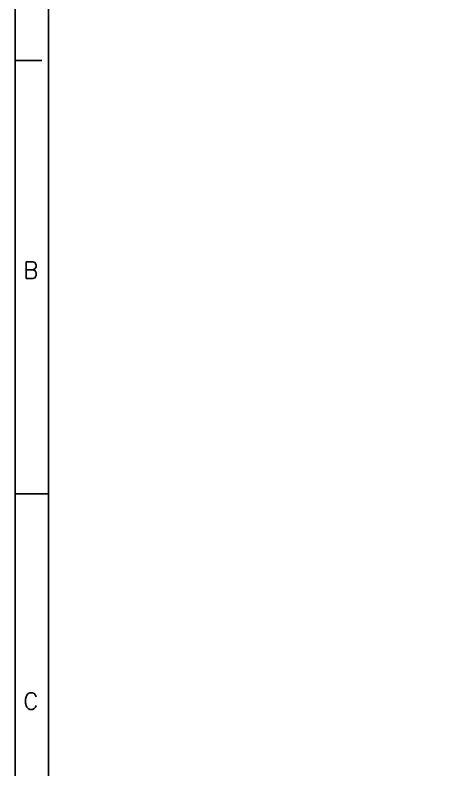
# Model space of a CAD drawing. Header units: millimetres. Extents: x 3800 to 4180, y 866 to 1126.
# Drawn here: x 3800 to 3864.1, y 954.2 to 1067.4 of the extents above; entities that cross this region are included whole.
import ezdxf

# ---------------------------------------------------------------- set-up
doc = ezdxf.new("R2010")
doc.units = ezdxf.units.MM
doc.styles.get("Standard").update_dxf_attribs({"font": 'txt', "bigfont": 'gbcbig.shx'})

msp = doc.modelspace()

# ---------------------------------------------------------------- linework, layer by layer
for p, q in [((3799.9712, 1060.5426), (3803.9712, 1060.5426)), ((3799.9712, 995.5426), (3804.9712, 995.5426))]:
    msp.add_line(p, q)
for points in [[(3799.9712, 1125.5426), (4179.9712, 1125.5426), (4179.9712, 865.5426), (3799.9712, 865.5426)], [(3799.9712, 1125.5426), (4179.9712, 1125.5426), (4179.9712, 865.5426), (3799.9712, 865.5426)], [(3804.9712, 1120.5426), (4174.9712, 1120.5426), (4174.9712, 870.5426), (3804.9712, 870.5426)]]:
    msp.add_lwpolyline(points, close=True)

# ---------------------------------------------------------------- texts
at = {"char_height": 2.5, "width": 2.036459, "attachment_point": 1}
for s, insert in [('B', (3801.2131, 1030.3539)), ('C', (3801.1996, 965.7331))]:
    msp.add_mtext(s, dxfattribs=dict(at, insert=insert))

doc.saveas('drawing.dxf')
